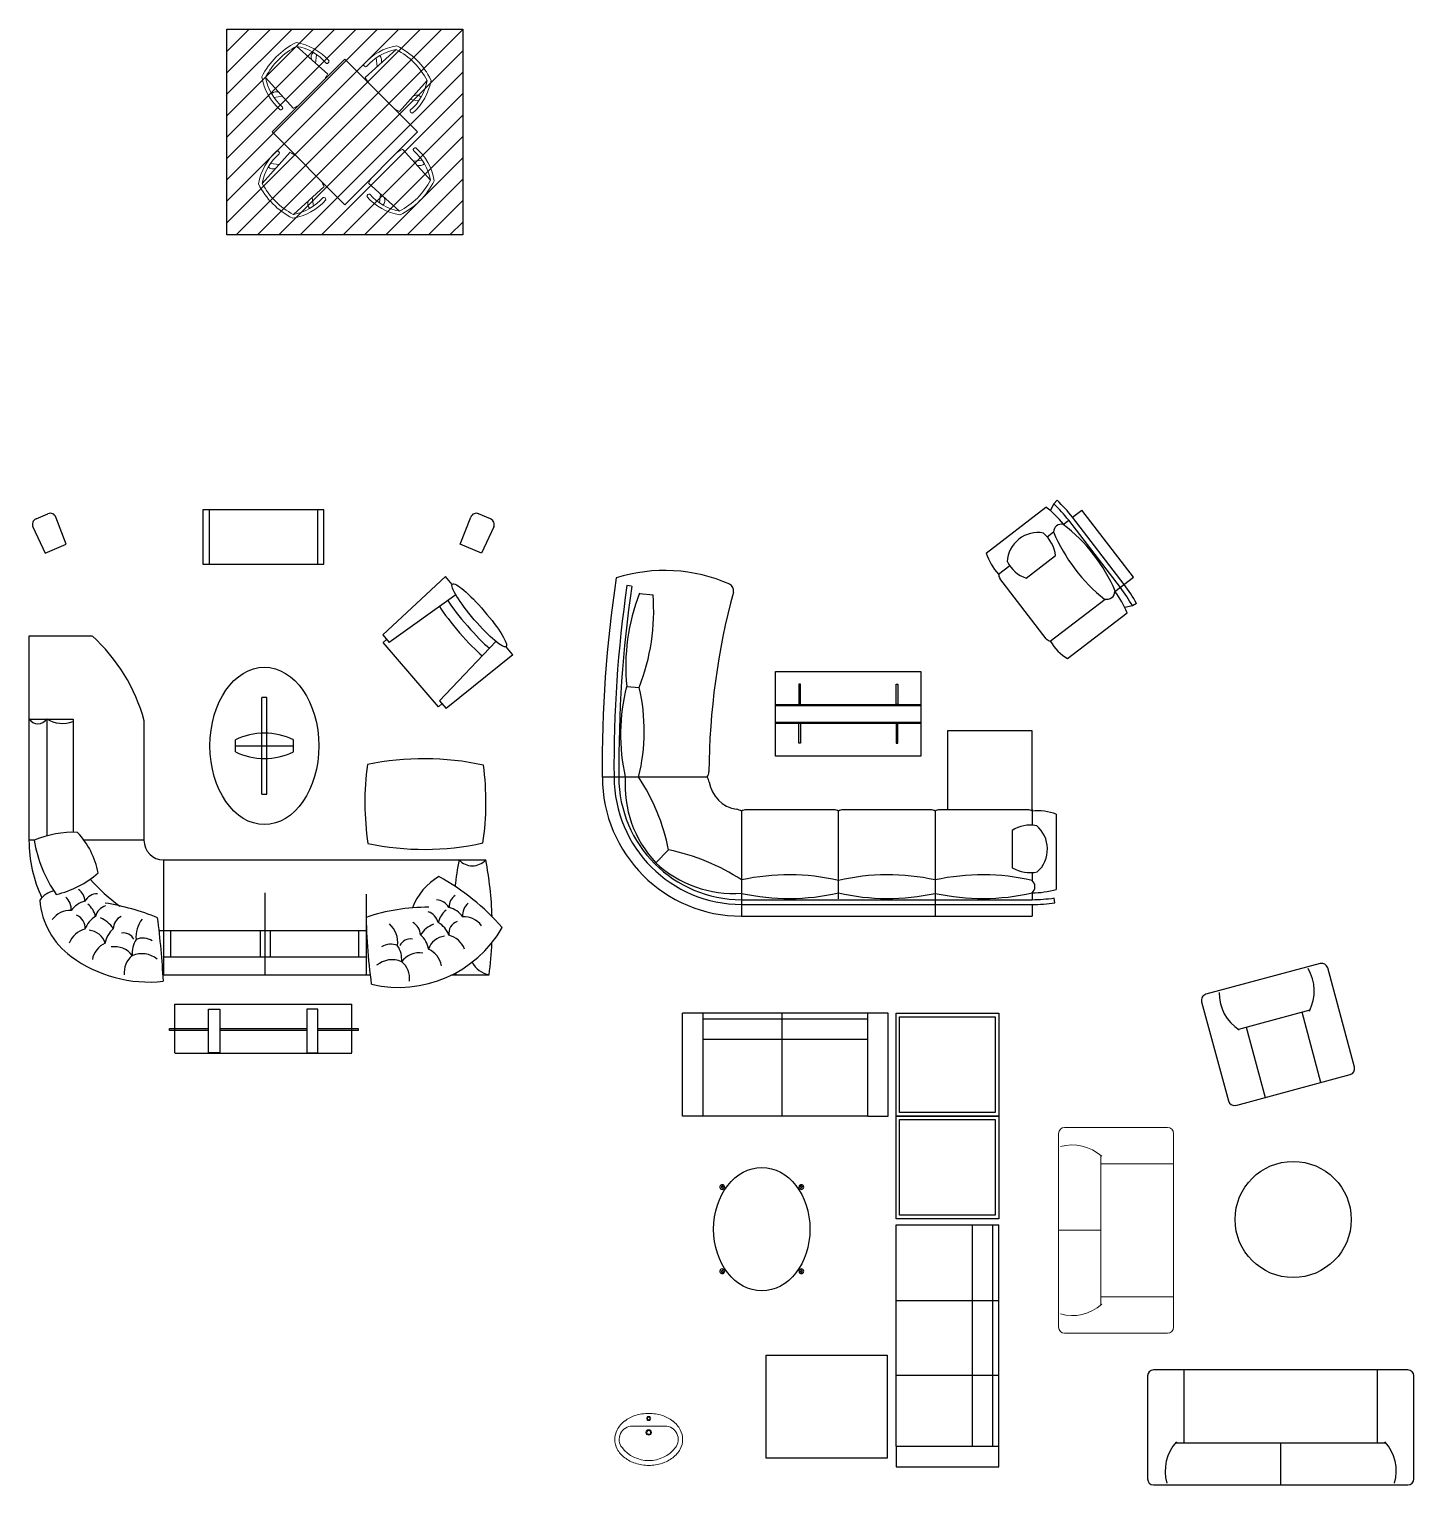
# Model space of a CAD drawing. Header units: millimetres. Extents: x 183967 to 694302, y -13937 to 57963.
# Drawn here: x 355212 to 366652, y 10717 to 22745 of the extents above; entities that cross this region are included whole.
import ezdxf

# ---------------------------------------------------------------- set-up
doc = ezdxf.new("R2010")
doc.units = ezdxf.units.MM
doc.header["$MEASUREMENT"] = 0
for name, color, linetype in [('A-WALL-OLD', 50, 'Continuous'), ('B-FURNITURE', 22, 'Continuous'), ('OP-AREA-CESION PUBLICA', 70, 'Continuous'), ('OP-MOB-MOVIL', 8, 'Continuous')]:
    doc.layers.add(name, color=color, linetype=linetype)
doc.layers.add('FURNITURE', color=253, linetype='Continuous', lineweight=5)

# ---------------------------------------------------------------- blocks, each defined once
blk = doc.blocks.new('SILLA')
at = {"layer": 'FURNITURE'}
for p, q in [((478.621, 333.309), (478.64, 333.653)), ((479.021, 333.309), (479.003, 333.653)), ((478.572, 333.487), (478.629, 333.443)), ((479.071, 333.487), (479.014, 333.443))]:
    blk.add_line(p, q, dxfattribs=at)
for centre, radius, start, end in [((478.995, 333.41), 0.46, 144.3343, 183.9715), ((478.995, 333.41), 0.43, 145.6187, 183.9715), ((478.821, 333.087), 0.624, 71.3205, 108.6795), ((478.821, 333.087), 0.594, 72.2576, 107.7424), ((478.648, 333.41), 0.43, 356.0285, 34.3813), ((478.648, 333.41), 0.46, 356.0285, 35.6657), ((478.578, 333.465), 0.0569, 21.4004, 88.2071), ((479.065, 333.465), 0.0569, 91.7929, 158.5996), ((478.551, 333.388), 0.0174, 214.4526, 333.4904), ((478.821, 333.949), 0.67, 252.6383, 256.821), ((478.821, 333.949), 0.67, 283.179, 287.3617), ((479.092, 333.388), 0.0174, 206.5096, 325.5474)]:
    blk.add_arc(centre, radius, start, end, dxfattribs=at)
blk = doc.blocks.new('outdoor seating')
at = {"layer": 'FURNITURE'}
blk.add_lwpolyline([(268.499, 170.351), (269.1, 170.952), (269.701, 170.351), (269.1, 169.75), (268.499, 170.351)], dxfattribs=at)
at = {"layer": 'FURNITURE', "xscale": -1}
for p, rotation in [((843.08, 273.58), 45), ((165.897, 744.304), 134.9999999999999)]:
    blk.add_blockref('SILLA', p, dxfattribs=dict(at, rotation=rotation))
at = {"layer": 'FURNITURE'}
for p, rotation in [((-304.853, 273.553), 315), ((372.329, 744.331), 225)]:
    blk.add_blockref('SILLA', p, dxfattribs=dict(at, rotation=rotation))
blk = doc.blocks.new('rg')
at = {"layer": 'B-FURNITURE', "color": 33}
for points in [[(-717, 1767), (-756, 1773)], [(-651, 1708), (-540, 1696)], [(-758, 939), (-655, 930)], [(2591, -79), (2591, 571), (1891, 571), (1891, -79)], [(-959, 191), (-92, 191)], [(191, -92), (191, -959)], [(228, -79), (954, -79)], [(991, -816), (991, -92)], [(1028, -79), (1754, -79)], [(1791, -92), (1791, -959)], [(1827, -79), (2555, -79)], [(2591, -79), (2591, -207)], [(2791, -117), (2791, -739)], [(2426, -252), (2426, -559)], [(-412, -412), (-518, -518)], [(2591, -598), (2591, -664)], [(991, -816), (991, -715)], [(191, -823), (2591, -823)], [(2591, -766), (2591, -823)], [(2779, -848), (2773, -809)], [(191, -862), (2591, -862)], [(191, -959), (2591, -959)], [(2591, -862), (2591, -959)]]:
    blk.add_lwpolyline(points, dxfattribs=at)
for centre, radius, start, end in [((9427, 294), 10387, 171.4675, 180.5707), ((-445, 559), 1338, 66.3036, 107.3637), ((9427, 294), 10290, 171.7392, 180.5707), ((9427, 294), 10250, 171.7392, 180.5707), ((873, 1105), 1639, 158.4015, 185.8289), ((-2271, 1564), 1736, 338.6012, 4.3694), ((5888, 175), 5968, 165.0038, 179.4467), ((68, 1732), 57.3, 347.9029, 65.2491), ((779, 541), 1588, 165.4876, 192.7157), ((-2199, 571), 1586, 346.1195, 13.0843), ((191, 191), 1150, 180, 270), ((191, 191), 1053, 180, 270), ((191, 191), 1014, 180, 270), ((171, 126), 943, 176.0287, 223.0464), ((-2064, -739), 1684, 11.194, 33.5159), ((-156, 235), 76.9, 325.5014, 358.5869), ((-201, 125), 127, 10.8923, 31.5805), ((191, 191), 270, 188.9734, 261.0266), ((125, -201), 127, 58.4195, 79.1077), ((235, -156), 77.2, 95.1404, 124.4717), ((947, -156), 77.2, 55.5283, 84.8596), ((1035, -156), 77.2, 95.1404, 124.4717), ((1747, -156), 77.2, 55.5283, 84.8596), ((1834, -156), 77.2, 95.1404, 124.4717), ((2548, -156), 77.2, 55.5283, 84.8596), ((2640, -514), 425, 69.2452, 96.5603), ((2577, -485), 278, 79.5927, 123.0169), ((2465, -405), 253, 311.8627, 50.0012), ((-739, -2064), 1684, 56.4841, 78.806), ((126, 171), 943, 226.9536, 273.9713), ((2576, -297), 302, 240.2521, 281.1094), ((582, -2432), 1815, 76.9647, 102.4283), ((1400, -2432), 1815, 77.5717, 103.0353), ((2182, -2432), 1815, 76.9647, 102.4283), ((2550, -715), 65.1, 308.6739, 51.3261), ((582, 1002), 1815, 257.5717, 283.0353), ((1400, 1002), 1815, 256.9647, 282.4283), ((2182, 1002), 1815, 257.5717, 283.0353), ((2573, 586), 1409, 270.7148, 278.1723), ((2590, -6), 760, 270.0778, 285.3446), ((2573, 586), 1449, 270.7148, 278.1723)]:
    blk.add_arc(centre, radius, start, end, dxfattribs=at)
blk = doc.blocks.new('sx')
at = {"layer": 'B-FURNITURE', "color": 33}
for p, q in [((0, 0), (1200, 0)), ((0, -700), (0, 0)), ((1200, 0), (1200, -700)), ((1200, -700), (0, -700))]:
    blk.add_line(p, q, dxfattribs=at)
at = {"layer": 'B-FURNITURE', "color": 253}
for p, q in [((0, -272), (1200, -272)), ((0, -282), (1200, -282)), ((0, -418), (1200, -418)), ((0, -428), (1200, -428))]:
    blk.add_line(p, q, dxfattribs=at)
for points in [[(191, -272), (205, -272), (205, -106), (191, -106)], [(1009, -272), (995, -272), (995, -106), (1009, -106)], [(191, -428), (205, -428), (205, -594), (191, -594)], [(1009, -428), (995, -428), (995, -594), (1009, -594)]]:
    blk.add_lwpolyline(points, close=True, dxfattribs=at)
blk = doc.blocks.new('sre')
at = {"layer": 'A-WALL-OLD', "color": 253}
for points in [[(-270422, -1511), (-270394, -1452)], [(-269357, -1511), (-269384, -1452)]]:
    blk.add_lwpolyline(points, dxfattribs=at)
at = {"layer": 'B-FURNITURE', "color": 33}
for points in [[(-270439, -819), (-270439, -1441)], [(-270239, -794), (-270239, -1367)], [(-270203, -781), (-269575, -781)], [(-269539, -794), (-269539, -910)], [(-269339, -819), (-269339, -1441)], [(-269705, -954), (-269705, -1261)], [(-269539, -1301), (-269539, -1367)], [(-270427, -1550), (-270422, -1511)], [(-270239, -1468), (-270239, -1661)], [(-270239, -1525), (-269539, -1525)], [(-269539, -1468), (-269539, -1525)], [(-269351, -1550), (-269357, -1511)], [(-270239, -1565), (-269539, -1565)], [(-270239, -1661), (-269539, -1661)], [(-269539, -1565), (-269539, -1661)]]:
    blk.add_lwpolyline(points, dxfattribs=at)
for centre, radius, start, end in [((-270289, -1217), 425, 83.4397, 110.7548), ((-270196, -858), 77.2, 95.1404, 124.4717), ((-269582, -858), 77.2, 55.5283, 84.8596), ((-269490, -1217), 425, 69.2452, 96.5603), ((-269553, -1187), 278, 79.5927, 123.0169), ((-269665, -1107), 253, 311.8627, 50.0012), ((-269897, -2715), 1395, 75.1208, 104.1855), ((-269555, -999), 302, 240.2521, 281.1094), ((-270238, -709), 760, 254.6554, 269.9222), ((-270198, -1417), 65.1, 128.6739, 231.3261), ((-269580, -1417), 65.1, 308.6739, 51.3261), ((-269540, -709), 760, 270.0778, 285.3446), ((-270221, -116), 1449, 261.8277, 269.2852), ((-270221, -116), 1409, 261.8277, 269.2852), ((-269897, -120), 1395, 255.8145, 284.8792), ((-269557, -116), 1409, 270.7148, 278.1723), ((-269557, -116), 1449, 270.7148, 278.1723)]:
    blk.add_arc(centre, radius, start, end, dxfattribs=at)
blk = doc.blocks.new('A$C408752B0')
at = {"layer": 'A-WALL-OLD', "color": 253, "xscale": 0.001, "yscale": 0.001, "zscale": 0.001, "rotation": 127.5519078400991}
blk.add_blockref('sre', (-165.185, 214.503), dxfattribs=at)
at = {"layer": 'A-WALL-OLD', "color": 253, "xscale": 0.001, "yscale": 0.001, "zscale": 0.001}
for name, p in [('rg', (-2.591, -0.571)), ('sx', (-2.119, 0.492))]:
    blk.add_blockref(name, p, dxfattribs=at)
blk = doc.blocks.new('er')
at = {"layer": 'B-FURNITURE', "color": 33}
blk.add_line((-281802, 3666), (-283512, 3666), dxfattribs=at)
for points in [[(-284586, 4414), (-284586, 6102)], [(-284586, 6102), (-284067, 6102)], [(-284586, 5416), (-284223, 5416), (-284223, 4479)], [(-283636, 4414), (-283636, 5402)], [(-284543, 4414), (-284586, 4414)], [(-283475, 4252), (-280813, 4252)], [(-283475, 3302), (-281769, 3302)], [(-281092, 3302), (-280786, 3302)]]:
    blk.add_lwpolyline(points, dxfattribs=at)
at = {"layer": 'B-FURNITURE', "color": 253}
for points in [[(-284440, 5416), (-284440, 4449)], [(-283636, 4414), (-284133, 4414)], [(-283475, 4252), (-283475, 3302)], [(-282638, 3980), (-282638, 3302)], [(-281802, 3968), (-281802, 3302)], [(-283418, 3666), (-283418, 3449)], [(-282677, 3666), (-282677, 3449)], [(-282595, 3666), (-282595, 3449)], [(-281865, 3666), (-281865, 3449)], [(-281802, 3449), (-283475, 3449)]]:
    blk.add_lwpolyline(points, dxfattribs=at)
at = {"layer": 'B-FURNITURE', "color": 33}
for centre, radius, start, end in [((-285027, 5030), 1440, 14.9551, 48.1461), ((-284217, 3632), 848, 87.941, 112.6355), ((-284681, 4016), 678, 10.9457, 43.073), ((-283475, 4414), 1112, 180, 205.304), ((-283458, 4593), 1100, 189.3495, 214.6891), ((-283475, 4414), 162, 180, 270), ((-278129, 3694), 2958, 169.1268, 173.4314), ((-283718, 3694), 2958, 1.7117, 10.8732), ((-284546, 4750), 805, 283.2209, 311.2069), ((-283043, 4990), 1371, 220.8297, 234.7033), ((-280950, 3678), 502, 119.8505, 159.2172), ((-282168, 2375), 1990, 41.4912, 60.8949), ((-284328, 3793), 211, 104.7565, 143.4365), ((-283860, 3970), 640, 184.6603, 233.8334), ((-284285, 1891), 2031, 68.027, 80.7025), ((-281290, 2257), 1604, 89.7962, 108.6123), ((-290022, 2911), 6554, 2.9606, 7.5691), ((-277118, 3860), 4684, 180.1357, 187.7903), ((-281532, 4185), 986, 256.7359, 330.1018), ((-283718, 3694), 2958, 352.3833, 357.5419), ((-283594, 4333), 1090, 233.8334, 276.1552), ((-283618, 3320), 183, 129.5002, 185.9109), ((-283475, 4414), 1112, 269.7232, 270), ((-278129, 3694), 2958, 187.3216, 187.6167)]:
    blk.add_arc(centre, radius, start, end, dxfattribs=at)
at = {"layer": 'B-FURNITURE', "color": 253}
for centre, radius, start, end in [((-284513, 5466), 88.6, 214.101, 325.899), ((-284311, 5629), 249, 238.7931, 290.546), ((-280924, 4351), 148, 221.9618, 318.0382), ((-284244, 3911), 118, 359.317, 55.8994), ((-284017, 3848), 125, 92.2817, 150.3519), ((-284370, 3844), 132, 355.2845, 49.1413), ((-284078, 3718), 198, 104.035, 144.3714), ((-284214, 3745), 181, 12.4727, 51.5803), ((-283915, 3755), 125, 108.3287, 166.399), ((-281226, 3797), 125, 29.6481, 87.7183), ((-280999, 3861), 118, 124.1006, 180.683), ((-281165, 3667), 198, 35.6286, 75.965), ((-280873, 3794), 132, 130.8587, 184.7155), ((-284247, 3651), 183, 87.3441, 143.7548), ((-284237, 3690), 114, 354.7416, 67.5243), ((-283938, 3613), 198, 120.082, 160.4185), ((-284083, 3561), 228, 32.3284, 67.8824), ((-283766, 3676), 125, 118.8734, 176.9436), ((-283465, 3617), 238, 142.1004, 185.5655), ((-281477, 3626), 125, 3.0564, 61.1266), ((-281328, 3704), 125, 13.601, 71.6713), ((-281029, 3695), 181, 128.4197, 167.5273), ((-281305, 3563), 198, 19.5815, 59.918), ((-281006, 3639), 114, 112.4757, 185.2584), ((-280996, 3600), 183, 36.2452, 92.6559), ((-284082, 3502), 183, 103.3912, 159.8019), ((-284103, 3518), 153, 17.27, 85.0611), ((-283762, 3532), 198, 130.6267, 170.9632), ((-283808, 3549), 100, 27.995, 98.8967), ((-281748, 3568), 208, 353.3273, 48.33), ((-281159, 3510), 228, 112.1176, 147.6716), ((-281481, 3482), 198, 9.0368, 49.3733), ((-281140, 3468), 153, 94.9389, 162.73), ((-281161, 3451), 183, 20.1981, 76.6088), ((-283883, 3397), 183, 113.9359, 170.3466), ((-283880, 3354), 181, 36.1575, 99.337), ((-283537, 3484), 198, 146.191, 186.5275), ((-283645, 3469), 137, 56.0898, 114.4015), ((-281598, 3419), 137, 65.5985, 123.9102), ((-281706, 3433), 198, 353.4725, 33.809), ((-281435, 3499), 100, 81.1033, 152.005), ((-281360, 3346), 183, 9.6534, 66.0641), ((-283655, 3279), 198, 50.1996, 113.4215), ((-281588, 3229), 198, 66.5785, 129.8004), ((-281363, 3304), 181, 80.663, 143.8425), ((-281625, 3270), 183, 354.0891, 50.4998), ((-280746, 3500), 202, 207.4409, 258.4681)]:
    blk.add_arc(centre, radius, start, end, dxfattribs=at)
blk = doc.blocks.new('sr6th')
at = {"layer": 'B-FURNITURE', "color": 253}
for points in [[(-282578, 5396), (-282478, 5396)], [(-282528, 5396), (-282528, 4917)], [(-282928, 5176), (-282127, 5176)], [(-282928, 5136), (-282127, 5136)]]:
    blk.add_lwpolyline(points, dxfattribs=at)
at = {"layer": 'B-FURNITURE', "color": 33}
blk.add_lwpolyline([(-282578, 4917), (-282478, 4917)], dxfattribs=at)
at = {"layer": 'B-FURNITURE', "color": 253}
for centre, radius, start, end in [((-282077, 5156), 555, 154.4227, 205.5773), ((-282978, 5156), 555, 334.4227, 25.5773), ((-282077, 5156), 851, 178.6536, 181.3464), ((-282978, 5156), 851, 358.6536, 1.3464)]:
    blk.add_arc(centre, radius, start, end, dxfattribs=at)
at = {"layer": 'B-FURNITURE', "color": 33}
blk.add_ellipse((-282528, 5156), major_axis=(-650, 0), ratio=0.692308, dxfattribs=at)
blk = doc.blocks.new('A$C04EC2026')
at = {"layer": 'B-FURNITURE', "color": 33}
for p, q in [((3.44, 0.491), (2.921, 0.01)), ((3.525, 0.34), (2.975, -0.053)), ((2.921, 0.01), (2.975, -0.053)), ((3.856, -0.045), (3.391, -0.535)), ((3.997, -0.155), (3.445, -0.598)), ((3.391, -0.535), (3.445, -0.598))]:
    blk.add_line(p, q, dxfattribs=at)
at = {"layer": 'B-FURNITURE', "color": 253}
for p, q in [((1.205, -3.043), (2.665, -3.043)), ((1.205, -3.447), (2.665, -3.447))]:
    blk.add_line(p, q, dxfattribs=at)
at = {"layer": 'B-FURNITURE', "color": 33}
for points in [[(0.057, 0.968), (0.155, 1.01)], [(0.307, 0.759), (0.221, 0.982)], [(3.562, 0.759), (3.648, 0.982)], [(3.812, 0.968), (3.714, 1.01)], [(0.031, 0.901), (0.132, 0.685)], [(3.838, 0.901), (3.737, 0.685)], [(0.132, 0.685), (0.307, 0.759)], [(3.737, 0.685), (3.562, 0.759)], [(3.496, 0.426), (3.44, 0.491)], [(3.412, -0.559), (3.382, -0.585), (2.924, -0.053), (2.953, -0.028)], [(3.997, -0.155), (3.94, -0.089)]]:
    blk.add_lwpolyline(points, dxfattribs=at)
at = {"layer": 'B-FURNITURE', "color": 23, "ltscale": 100}
blk.add_lwpolyline([(1.435, 1.042), (1.435, 0.592), (2.435, 0.592), (2.435, 1.042), (1.435, 1.042)], dxfattribs=at)
at = {"layer": 'B-FURNITURE', "color": 253}
for points in [[(1.489, 0.592), (1.489, 1.042)], [(2.385, 0.592), (2.385, 1.042)], [(1.205, -3.443), (1.205, -3.043)], [(2.665, -3.443), (2.665, -3.043)], [(1.483, -3.26), (1.159, -3.26), (1.159, -3.243), (1.483, -3.243)], [(1.575, -3.243), (2.294, -3.243)], [(2.386, -3.243), (2.718, -3.243), (2.718, -3.26), (2.386, -3.26)], [(2.294, -3.26), (1.575, -3.26)]]:
    blk.add_lwpolyline(points, dxfattribs=at)
at = {"layer": 'B-FURNITURE', "color": 33}
for points in [[(1.483, -3.084), (1.575, -3.084), (1.575, -3.443), (1.483, -3.443)], [(2.386, -3.084), (2.294, -3.084), (2.294, -3.443), (2.386, -3.443)]]:
    blk.add_lwpolyline(points, close=True, dxfattribs=at)
for centre, radius, start, end in [((0.077, 0.922), 0.05, 113.0289, 205.0038), ((0.175, 0.964), 0.05, 21.0539, 113.0289), ((3.695, 0.964), 0.05, 66.9711, 158.9461), ((3.793, 0.922), 0.05, 334.9962, 66.9711), ((5.087, -1.374), 2.313, 172.253, 188.4881), ((3.263, -3.284), 2.27, 77.5352, 101.9089), ((1.461, -1.374), 2.313, 351.6276, 7.6308), ((3.263, 0.507), 2.27, 258.2, 282.3571)]:
    blk.add_arc(centre, radius, start, end, dxfattribs=at)
blk.add_ellipse((3.719, 0.17), major_axis=(0.222, -0.258), ratio=0.159059, dxfattribs=at)
for centre, start_param, end_param in [((3.583, 0.061), 3.822771, 5.656083), ((3.648, 0.117), 3.8581, 5.615488)]:
    blk.add_ellipse(centre, major_axis=(0.222, -0.257), ratio=0.125961, start_param=start_param, end_param=end_param, dxfattribs=at)
at = {"layer": 'B-FURNITURE', "color": 253, "xscale": 0.001, "yscale": 0.001, "zscale": 0.001}
blk.add_blockref('er', (284.586, -6.102), dxfattribs=at)
at = {"layer": 'B-FURNITURE', "color": 253, "xscale": 0.001, "yscale": 0.001, "zscale": 0.001, "rotation": 90}
blk.add_blockref('sr6th', (7.1, 281.62), dxfattribs=at)
blk = doc.blocks.new('croisettetablebasse_top')
at = {"linetype": 'Continuous'}
for p, q in [((-354, 322), (-337, 298)), ((-343, 331), (-326, 306)), ((343, 331), (326, 306)), ((354, 322), (337, 298)), ((-354, -322), (-337, -298)), ((-343, -331), (-326, -306)), ((343, -331), (326, -306)), ((354, -322), (337, -298))]:
    blk.add_line(p, q, dxfattribs=at)
for centre, radius, start, end in [((-348, 327), 19.4, 323.7247, 281.4075), ((-349, 327), 7.06, 29.2381, 220.0607), ((348, 327), 19.4, 258.5925, 216.2753), ((349, 327), 7.06, 319.9393, 150.7619), ((-348, -327), 19.4, 78.5925, 36.2753), ((-349, -327), 7.06, 139.9393, 330.7619), ((348, -327), 19.4, 143.7247, 101.4075), ((349, -327), 7.06, 209.2381, 40.0607)]:
    blk.add_arc(centre, radius, start, end, dxfattribs=at)
blk.add_ellipse((0, 0), major_axis=(-510, 0), ratio=0.779635, dxfattribs=at)
blk = doc.blocks.new('A$C60AB00D2')
at = {"layer": 'B-FURNITURE', "color": 33, "ltscale": 100}
for points in [[(-0.85, 2.444), (-0.85, 2.614)], [(-0.85, 2.614), (0, 2.614)], [(0, 0.914), (0, 2.614)], [(-0.85, 1.084), (-0.85, 2.444)], [(-0.85, 2.444), (0, 2.444)], [(-0.218, 1.084), (-0.218, 2.444)], [(-0.05, 1.084), (-0.05, 2.444)], [(-0.85, 1.792), (0, 1.792)], [(-0.85, 1.084), (-0.85, 0.914)], [(-0.85, 1.084), (0, 1.084)], [(-3.749, 0.85), (-3.749, 0)], [(-3.579, 0.85), (-3.749, 0.85)], [(-3.579, 0.85), (-3.579, 0)], [(-3.579, 0.85), (-1.919, 0.85)], [(-2.992, 0.85), (-2.992, 0)], [(-2.375, 0.85), (-2.375, 0)], [(-1.919, 0.85), (-1.749, 0.85)], [(-1.749, 0.85), (-1.749, 0)], [(-0.85, 0.914), (0, 0.914)], [(-3.579, 0.218), (-1.749, 0.218)], [(-3.749, 0), (-1.749, 0)], [(-3.579, 0.05), (-1.749, 0.05)]]:
    blk.add_lwpolyline(points, dxfattribs=at)
at = {"layer": 'B-FURNITURE', "color": 33, "ltscale": 600}
for points in [[(-3.677, 1.922), (-2.827, 1.922), (-2.827, 0.922), (-3.677, 0.922)], [(-1.7, 0.85), (-0.85, 0.85), (-0.85, 0), (-1.7, 0)], [(-0.85, 0.85), (0, 0.85), (0, 0), (-0.85, 0)]]:
    blk.add_lwpolyline(points, close=True, dxfattribs=at)
at = {"layer": 'B-FURNITURE', "color": 253, "ltscale": 100}
for points in [[(-1.67, 0.82), (-0.88, 0.82), (-0.88, 0.03), (-1.67, 0.03)], [(-0.82, 0.82), (-0.03, 0.82), (-0.03, 0.03), (-0.82, 0.03)]]:
    blk.add_lwpolyline(points, close=True, dxfattribs=at)
at = {"layer": 'B-FURNITURE', "color": 33, "linetype": 'Continuous', "xscale": 0.001, "yscale": 0.001, "zscale": 0.001}
blk.add_blockref('croisettetablebasse_top', (-1.785, 1.959), dxfattribs=at)
blk = doc.blocks.new('SOFA MN 01')
at = {"layer": 'FURNITURE'}
for p, q in [((363717, 13621), (363717, 12021)), ((364617, 13671), (363767, 13671)), ((364667, 12021), (364667, 13621)), ((364066, 13439), (364066, 12204)), ((364667, 13371), (364066, 13371)), ((363717, 12821), (364066, 12821)), ((364066, 12271), (364667, 12271)), ((363767, 11971), (364617, 11971))]:
    blk.add_line(p, q, dxfattribs=at)
for centre, radius, start, end in [((363767, 13621), 50, 90, 180), ((364617, 13621), 50, 0, 90), ((363830, 13164), 362, 47.8315, 105.7624), ((363830, 12478), 362, 254.2376, 312.1685), ((363767, 12021), 50, 180, 270), ((364617, 12021), 50, 270, 0)]:
    blk.add_arc(centre, radius, start, end, dxfattribs=at)
blk = doc.blocks.new('wash-7')
at = {"color": 0, "linetype": 'ByBlock'}
blk.add_line((0.134, -0.105), (-0.134, -0.105), dxfattribs=at)
for centre, radius in [((0, -0.042), 0.0169), ((0, -0.042), 0.0094), ((0, -0.157), 0.023), ((0, -0.157), 0.0155)]:
    blk.add_circle(centre, radius, dxfattribs=at)
for centre, radius, start, end in [((0, -0.363), 0.363, 90, 107.6436), ((0, -0.363), 0.363, 72.3564, 90), ((-0.059, -0.244), 0.229, 127.5191, 151.6558), ((-0.134, -0.215), 0.11, 90, 218.2805), ((-0.023, -0.291), 0.287, 107.6436, 127.5191), ((0.023, -0.291), 0.287, 52.4809, 72.3564), ((0.134, -0.215), 0.11, 321.7195, 90), ((0.059, -0.244), 0.229, 28.3442, 52.4809), ((-0.113, -0.215), 0.167, 151.6558, 180), ((-0.113, -0.215), 0.167, 180, 208.3442), ((0.113, -0.215), 0.167, 0, 28.3442), ((0.113, -0.215), 0.167, 331.6558, 0), ((-0.059, -0.186), 0.229, 208.3442, 232.4809), ((0, -0.109), 0.281, 218.2805, 321.7195), ((0.059, -0.186), 0.229, 307.5191, 331.6558), ((-0.023, -0.139), 0.287, 232.4809, 252.3564), ((0, -0.067), 0.363, 252.3564, 270), ((0, -0.067), 0.363, 270, 287.6436), ((0.023, -0.139), 0.287, 287.6436, 307.5191)]:
    blk.add_arc(centre, radius, start, end, dxfattribs=at)

msp = doc.modelspace()

# ---------------------------------------------------------------- hatches: boundary and pattern name
at = {"layer": 'OP-MOB-MOVIL'}
h = msp.add_hatch(dxfattribs=at)
h.set_pattern_fill('ANSI31', color=256, scale=1000, angle=90, style=0)
h.set_pattern_definition([(45, (-125401.13, -291218.32), (-88.388348, 88.388348), [])])
h.paths.add_polyline_path([(356845, 22745), (358795, 22745), (358795, 21045), (356845, 21045)])

# ---------------------------------------------------------------- linework, layer by layer
at = {"layer": 'B-FURNITURE', "color": 33}
for p, q in [((365879, 15025), (364934, 14771)), ((366161, 14169), (365940, 14989)), ((364899, 14709), (365120, 13889)), ((365793, 14640), (365202, 14481)), ((365884, 14042), (365728, 14623)), ((365267, 14499), (365423, 13918)), ((365181, 13853), (366126, 14107)), ((366602, 11667), (364502, 11667)), ((364752, 11667), (364752, 11066)), ((366352, 11066), (366352, 11667)), ((364452, 11617), (364452, 10767)), ((366652, 10767), (366652, 11617)), ((364685, 11066), (366419, 11066)), ((365552, 10717), (365552, 11066)), ((364502, 10717), (366602, 10717))]:
    msp.add_line(p, q, dxfattribs=at)
msp.add_circle((365655, 12910), 480, dxfattribs=at)
for centre, radius, start, end in [((365467, 14797), 362, 332.896, 30.8268), ((365892, 14976), 50, 15.0645, 105.0645), ((364947, 14722), 50, 105.0645, 195.0645), ((365405, 14780), 362, 179.3021, 237.2329), ((366113, 14156), 50, 285.0645, 15.0645), ((365168, 13902), 50, 195.0645, 285.0645), ((364502, 11617), 50, 90, 180), ((366602, 11617), 50, 0, 90), ((364959, 10831), 362, 137.8315, 195.7624), ((366145, 10831), 362, 344.2376, 42.1685), ((364502, 10767), 50, 180, 270), ((366602, 10767), 50, 270, 0)]:
    msp.add_arc(centre, radius, start, end, dxfattribs=at)
at = {"layer": 'OP-AREA-CESION PUBLICA'}
msp.add_lwpolyline([(356845, 22745), (358795, 22745), (358795, 21045), (356845, 21045), (356845, 22745)], dxfattribs=at)

# ---------------------------------------------------------------- block references
at = {"xscale": 1000, "yscale": 1000, "zscale": 1000}
for name, p in [('outdoor seating', (88720, -148456)), ('A$C408752B0', (363498, 16946)), ('A$C04EC2026', (355212, 17731))]:
    msp.add_blockref(name, p, dxfattribs=at)
at = {"xscale": 1000, "yscale": 1000, "zscale": 1000, "rotation": 90}
msp.add_blockref('A$C60AB00D2', (363224, 14615), dxfattribs=at)
at = {"layer": 'FURNITURE', "color": 252, "lineweight": 5, "true_color": 0x939598}
msp.add_blockref('SOFA MN 01', (0, 0), dxfattribs=at)
at = {"layer": 'FURNITURE', "xscale": 1000, "yscale": 1000, "zscale": 1000}
msp.add_blockref('wash-7', (360331, 11308), dxfattribs=at)

doc.saveas('drawing.dxf')
